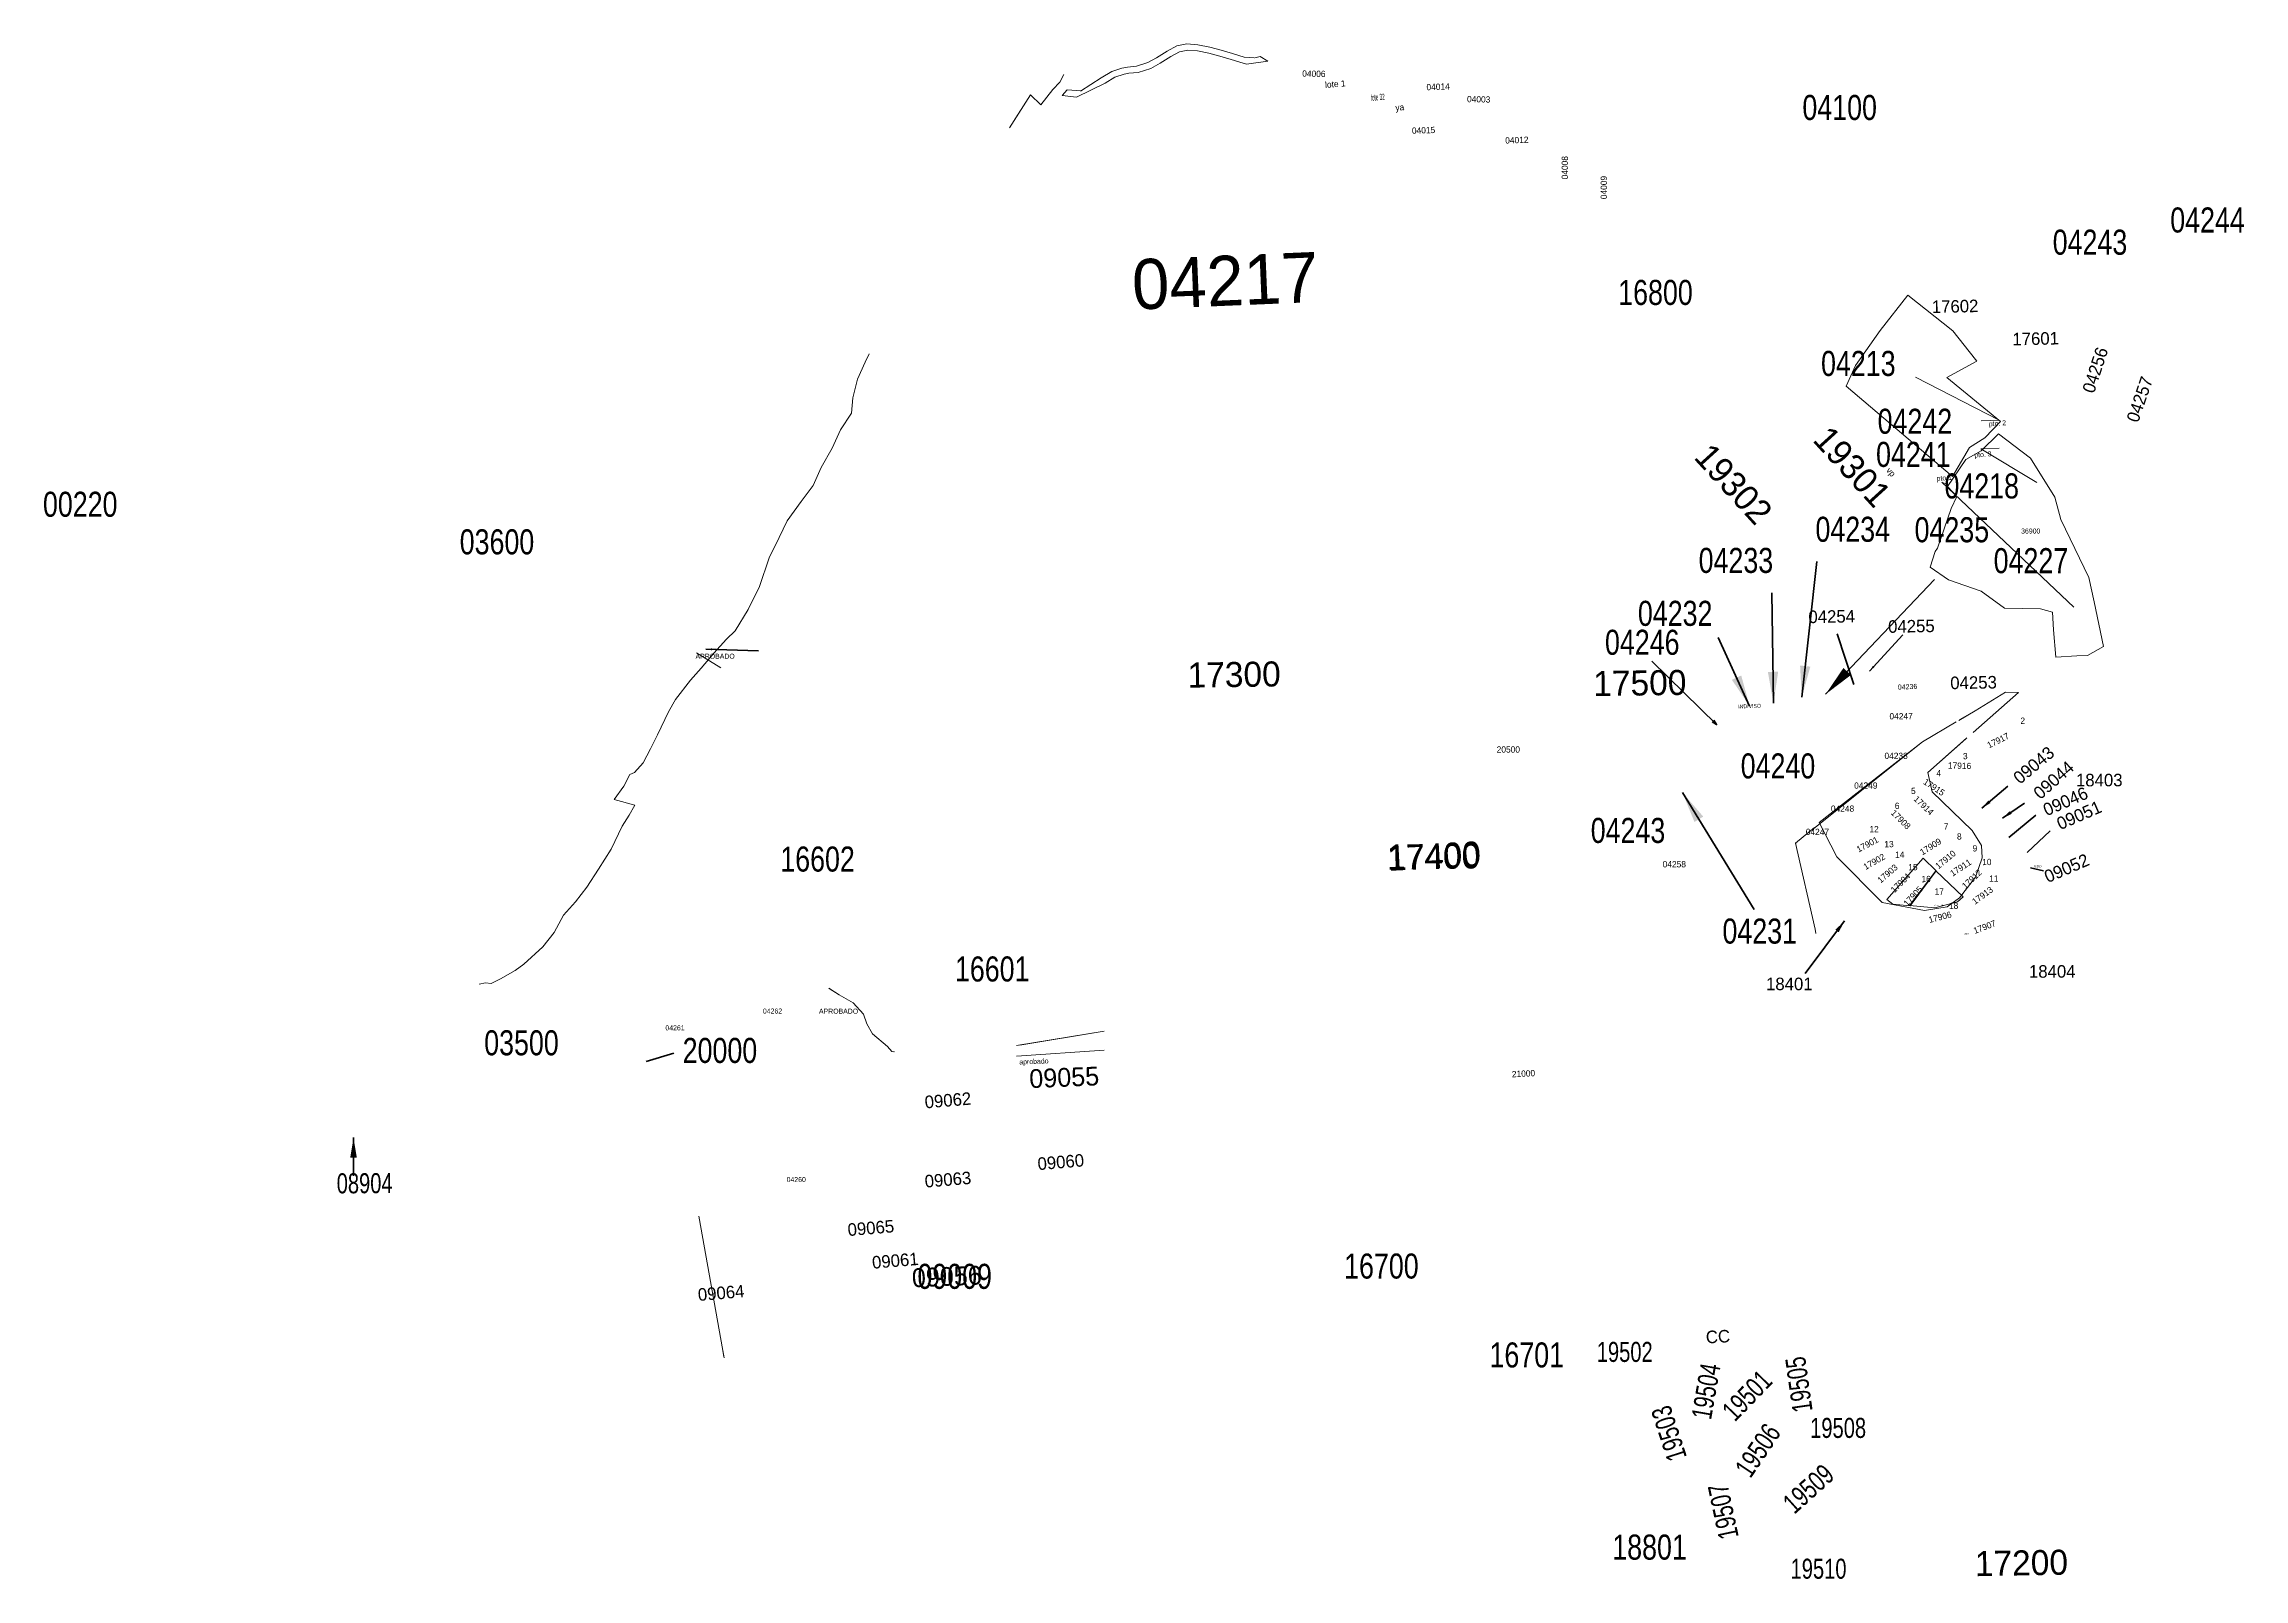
# Model space of a CAD drawing. Header units: inches. Extents: x 610851 to 630254, y 1234683 to 1264905.
# Drawn here: x 625378 to 627133, y 1245179 to 1246405 of the extents above; entities that cross this region are included whole.
import ezdxf
from ezdxf.enums import TextEntityAlignment as Align

# ---------------------------------------------------------------- set-up
doc = ezdxf.new("R2010")
doc.units = ezdxf.units.IN
doc.header["$MEASUREMENT"] = 0
doc.linetypes.add('DGN2', pattern=[67.425768, 33.712884, -33.712884])
doc.layers.add('Level 50', color=7, linetype='Continuous', lineweight=0)
doc.layers.add('Level 7', color=7, linetype='Continuous', lineweight=0)
doc.styles.get("Standard").update_dxf_attribs({"font": 'arial.ttf'})
doc.styles.add('Styledgn000', font='dgn000.shx')
doc.styles.add('Styledgn003', font='dgn003.shx')
doc.styles.add('Styledgn032', font='dgn032.shx')
doc.styles.add('Styletxt', font='txt.shx')
doc.dimstyles.new('STANDARD-Linear', dxfattribs={"dimtxt": 1.5, "dimasz": 1.13, "dimexe": 0.125, "dimexo": 0.000625, "dimgap": 0.3, "dimtad": 1, "dimzin": 7, "dimdsep": 46, "dimtxsty": 'Styletxt', "dimsah": 1, "dimcen": 2.5, "dimclrd": 1, "dimclre": 1, "dimclrt": 2, "dimaunit": 1, "dimadec": 7, "dimazin": 0, "dimtfac": 1, "dimtofl": 0, "dimtmove": 1, "dimatfit": 3, "dimfxl": 1, "dimtolj": 1, "dimtzin": 0, "dimarcsym": 0})

msp = doc.modelspace()

# ---------------------------------------------------------------- linework, layer by layer
at = {"layer": 'Level 50', "color": 7, "linetype": 'Continuous', "lineweight": 0}
for p, q in [((626937.928, 1246104.565), (626871.36731, 1246138.88774)), ((626937.928, 1246104.565), (626923.68474, 1246103.96803)), ((626923.43, 1246081.605), (626938.13879, 1246082.22148)), ((626923.43, 1246081.605), (626968.04037, 1246054.59018)), ((626892.412, 1246054.836), (626997.65286, 1245955.27518)), ((626892.41941, 1246054.78334), (626896.15197, 1246053.65001))]:
    msp.add_line(p, q, dxfattribs=at)
at = {"layer": 'Level 50', "color": 7, "linetype": 'DGN2', "lineweight": 0}
msp.add_line((625917.76686, 1245906.73255), (625898.4942, 1245918.83328), dxfattribs=at)
at = {"layer": 'Level 50', "color": 2, "linetype": 'Continuous', "lineweight": 0, "flags": 128}
for points in [[(626190.20058, 1246363.7782), (626201.67958, 1246362.4282), (626224.63558, 1246373.6192), (626232.41258, 1246378.2422), (626239.67058, 1246380.7962), (626243.51258, 1246381.4032), (626251.02258, 1246382.1712), (626261.05258, 1246385.3682), (626268.55158, 1246389.5882), (626268.55158, 1246389.5882), (626277.03258, 1246394.7652), (626283.98758, 1246398.5102), (626290.69258, 1246399.8112), (626298.24358, 1246399.2572), (626307.36058, 1246397.4342), (626316.19458, 1246395.0342), (626325.21958, 1246392.3322), (626334.80658, 1246389.3812), (626337.42758, 1246388.8202), (626354.42658, 1246391.0882), (626348.38758, 1246394.8072), (626343.93958, 1246393.7642), (626343.96658, 1246393.7332)], [(626190.20058, 1246363.7782), (626201.67958, 1246362.4282), (626224.63558, 1246373.6192), (626232.41258, 1246378.2422), (626239.67058, 1246380.7962), (626243.51258, 1246381.4032), (626251.02258, 1246382.1712), (626261.05258, 1246385.3682), (626268.55158, 1246389.5882), (626268.55158, 1246389.5882), (626277.03258, 1246394.7652), (626283.98758, 1246398.5102), (626290.69258, 1246399.8112), (626298.24358, 1246399.2572), (626307.36058, 1246397.4342), (626316.19458, 1246395.0342), (626325.21958, 1246392.3322), (626334.80658, 1246389.3812), (626337.42758, 1246388.8202), (626354.42658, 1246391.0882), (626348.38758, 1246394.8072), (626343.93958, 1246393.7642), (626343.96658, 1246393.7332)], [(626343.46258, 1246393.7332), (626335.57158, 1246394.1982), (626326.17658, 1246397.0912), (626317.07158, 1246399.8162), (626308.01258, 1246402.2782), (626298.42358, 1246404.1952), (626289.89858, 1246404.8202), (626281.79158, 1246403.2482), (626274.04658, 1246399.0772), (626265.52558, 1246393.8762), (626258.55058, 1246389.9502), (626249.50158, 1246387.0672), (626242.37158, 1246386.3372), (626237.94558, 1246385.6382), (626229.78858, 1246382.7682), (626221.35458, 1246377.7532), (626204.82558, 1246367.1842)], [(626343.46258, 1246393.7332), (626335.57158, 1246394.1982), (626326.17658, 1246397.0912), (626317.07158, 1246399.8162), (626308.01258, 1246402.2782), (626298.42358, 1246404.1952), (626289.89858, 1246404.8202), (626281.79158, 1246403.2482), (626274.04658, 1246399.0772), (626265.52558, 1246393.8762), (626258.55058, 1246389.9502), (626249.50158, 1246387.0672), (626242.37158, 1246386.3372), (626237.94558, 1246385.6382), (626229.78858, 1246382.7682), (626221.35458, 1246377.7532), (626204.82558, 1246367.1842)], [(626205.04458, 1246367.3142), (626205.18858, 1246367.2852), (626194.39858, 1246368.3192), (626190.20058, 1246363.7782)], [(626205.04458, 1246367.3142), (626205.18858, 1246367.2852), (626194.39858, 1246368.3192), (626190.20058, 1246363.7782)], [(626205.04458, 1246367.3142), (626205.18858, 1246367.2852), (626194.39858, 1246368.3192), (626190.20058, 1246363.7782)]]:
    msp.add_lwpolyline(points, dxfattribs=at)
at = {"layer": 'Level 50', "color": 7, "linetype": 'Continuous', "lineweight": 0, "flags": 128}
for points in [[(626148.33476, 1246337.95935), (626165.00758, 1246364.2622), (626173.22458, 1246356.2127), (626182.92237, 1246368.42524), (626188.47537, 1246374.23652), (626191.50738, 1246380.40375)], [(626151.54558, 1246343.0247), (626165.00758, 1246364.2622), (626173.22458, 1246356.2127), (626182.92237, 1246368.42524), (626188.47537, 1246374.23652), (626191.50738, 1246380.40375)], [(626151.54558, 1246343.0247), (626165.00758, 1246364.2622), (626173.22458, 1246356.2127), (626182.92237, 1246368.42524), (626188.47537, 1246374.23652), (626191.50738, 1246380.40375)], [(626939.10563, 1246103.53427), (626896.35071, 1246138.47815), (626920.12259, 1246151.66669), (626919.25486, 1246152.88387), (626901.15078, 1246175.70186), (626865.19022, 1246204.1673), (626842.95936, 1246176.10957), (626823.51685, 1246148.02831), (626816.01029, 1246131.52112), (626900.83317, 1246059.4757), (626914.2599, 1246082.53256), (626926.73462, 1246090.23304), (626939.10563, 1246103.53427)], [(625724.92258, 1245654.0692), (625729.98758, 1245655.1392), (625734.56258, 1245654.6782), (625742.13658, 1245658.3152), (625753.73558, 1245665.0432), (625760.78458, 1245670.2002), (625775.85458, 1245684.0822), (625784.86358, 1245695.3602), (625792.31858, 1245709.1642), (625801.84058, 1245719.9382), (625810.84358, 1245731.7242), (625820.32358, 1245746.0572), (625830.29458, 1245761.9202), (625839.21958, 1245780.3152), (625844.70458, 1245789.0142), (625849.17858, 1245797.1942), (625832.88058, 1245801.6012), (625840.37158, 1245812.3552), (625845.34258, 1245821.5572), (625848.87858, 1245823.1192), (625855.89658, 1245830.8172), (625861.85958, 1245842.0642), (625867.31358, 1245853.3042), (625876.23958, 1245871.6992), (625881.71158, 1245881.4152), (625893.71858, 1245896.7902), (625902.23758, 1245906.5382), (625912.25458, 1245918.3342), (625922.27858, 1245929.6232), (625929.30958, 1245936.3042), (625939.77558, 1245953.1892), (625948.70158, 1245971.5842), (625956.55858, 1245994.5422), (625964.49258, 1246010.8932), (625970.93958, 1246024.1772), (625981.93058, 1246039.5432), (625991.42958, 1246052.3512), (625997.86358, 1246066.6522), (626006.82458, 1246081.9962), (626013.25358, 1246096.8062), (626022.23858, 1246110.1172), (626023.11158, 1246122.3272), (626027.00258, 1246137.1112), (626032.93558, 1246150.8992), (626036.15858, 1246157.5412)], [(626896.76572, 1246051.38536), (626904.26205, 1246043.45818), (626899.62727, 1246033.91379), (626888.79806, 1246002.32617), (626886.84279, 1245999.70295), (626882.86829, 1245987.01657), (626897.74671, 1245976.96389), (626923.76157, 1245967.86842), (626942.29195, 1245954.29814), (626971.0482, 1245953.86174), (626980.51692, 1245951.17431), (626981.48436, 1245936.97077), (626983.26843, 1245915.27349), (627000.06719, 1245916.26145), (627008.54872, 1245916.66979), (627021.40746, 1245923.82661), (627013.89578, 1245959.49222), (627009.71077, 1245978.80889), (626987.30652, 1246025.06321), (626982.49326, 1246043.03681), (626963.00288, 1246074.10655), (626937.62014, 1246093.49571), (626923.79294, 1246079.94507), (626911.52116, 1246073.12419), (626896.76572, 1246051.38536)], [(626917.25358, 1245855.0622), (626953.51358, 1245886.9772), (626943.09358, 1245887.1972), (626918.79358, 1245872.4972), (626905.75412, 1245864.75892)], [(626917.25358, 1245855.0622), (626953.51358, 1245886.9772), (626943.09358, 1245887.1972), (626918.79358, 1245872.4972), (626906.76577, 1245865.35929)], [(626903.62957, 1245863.49811), (626876.95358, 1245847.6672)], [(626790.13758, 1245778.4502), (626876.95358, 1245847.6672), (626794.29358, 1245783.1772), (626808.62358, 1245755.8172), (626844.70358, 1245719.2972), (626878.42358, 1245713.0672), (626896.67358, 1245715.9972), (626906.50358, 1245723.0272), (626919.29358, 1245739.6872), (626924.58358, 1245755.0372), (626923.84358, 1245764.9672), (626916.39358, 1245776.9272), (626884.48358, 1245807.8372), (626880.99358, 1245823.1472), (626912.32304, 1245850.72248)], [(626790.13758, 1245778.4502), (626876.95358, 1245847.6672), (626794.29358, 1245783.1772), (626808.62358, 1245755.8172), (626844.70358, 1245719.2972), (626878.42358, 1245713.0672), (626896.67358, 1245715.9972), (626906.50358, 1245723.0272), (626919.29358, 1245739.6872), (626924.58358, 1245755.0372), (626923.84358, 1245764.9672), (626916.39358, 1245776.9272), (626884.48358, 1245807.8372), (626880.99358, 1245823.1472), (626912.32304, 1245850.72248)], [(626790.13758, 1245778.4502), (626876.95358, 1245847.6672), (626794.29358, 1245783.1772), (626808.62358, 1245755.8172), (626844.70358, 1245719.2972), (626878.42358, 1245713.0672), (626896.67358, 1245715.9972), (626906.50358, 1245723.0272), (626919.29358, 1245739.6872), (626924.58358, 1245755.0372), (626923.84358, 1245764.9672), (626916.39358, 1245776.9272), (626884.48358, 1245807.8372), (626880.99358, 1245823.1472), (626911.54861, 1245850.04085)], [(626776.16358, 1245766.3562), (626775.53358, 1245766.8072), (626790.64158, 1245779.1312)], [(626775.53358, 1245766.8072), (626791.10358, 1245697.9972)], [(626775.53358, 1245766.8072), (626791.10358, 1245697.9972), (626791.8708, 1245694.48867)], [(626853.14958, 1245717.9572), (626867.09958, 1245716.7702), (626887.86558, 1245744.6612), (626877.32458, 1245754.7192), (626848.50558, 1245721.8192), (626853.14958, 1245717.9572)], [(626886.82458, 1245715.1552), (626904.69758, 1245719.8532), (626909.28158, 1245723.8622), (626887.37458, 1245744.7662), (626866.60758, 1245716.8752), (626886.82458, 1245715.1552)], [(626886.82458, 1245715.1552), (626904.69758, 1245719.8532), (626909.28158, 1245723.8622), (626887.37458, 1245744.7662), (626866.60758, 1245716.8752), (626886.82458, 1245715.1552)], [(626886.82458, 1245715.1552), (626904.69758, 1245719.8532), (626909.28158, 1245723.8622), (626887.37458, 1245744.7662), (626866.60758, 1245716.8752), (626886.82458, 1245715.1552)], [(626023.48658, 1245639.1982), (626012.24158, 1245645.6912), (626003.96181, 1245650.95449)], [(626055.75016, 1245600.15066), (626054.40058, 1245600.3712), (626050.79958, 1245604.4012), (626039.00558, 1245614.4472), (626034.34258, 1245622.5332), (626031.71558, 1245630.1322), (626023.48658, 1245639.1982), (626012.24158, 1245645.6912), (626004.25884, 1245650.76567)], [(626056.48897, 1245600.02992), (626054.40058, 1245600.3712), (626050.79958, 1245604.4012), (626039.00558, 1245614.4472), (626034.34258, 1245622.5332), (626031.71558, 1245630.1322), (626023.48658, 1245639.1982), (626012.24158, 1245645.6912), (626004.25884, 1245650.76567)], [(626223.86422, 1245616.75405), (626153.95038, 1245605.12065)], [(626223.86422, 1245616.75405), (626156.39446, 1245605.52734)], [(626222.25747, 1245616.4867), (626156.39446, 1245605.52734)], [(626223.79298, 1245601.44071), (626153.82345, 1245596.73312)], [(625900.18403, 1245469.06608), (625919.36347, 1245361.80879)], [(625919.36347, 1245361.80879), (625920.27367, 1245356.71864)], [(625919.36347, 1245361.80879), (625920.43121, 1245355.83761)]]:
    msp.add_lwpolyline(points, dxfattribs=at)

# ---------------------------------------------------------------- texts
at = {"layer": 'Level 50', "color": 7, "linetype": 'Continuous', "lineweight": 0, "style": 'Styledgn032'}
for s, p in [('pto. 2', (626936.66837, 1246101.91813)), ('pto. 3', (626925.08675, 1246077.1113)), ('pto.1', (626894.2042, 1246058.35896))]:
    msp.add_text(s, height=4, rotation=4.79999992, dxfattribs=at).set_placement(p, align=Align.MIDDLE_CENTER)
at = {"layer": 'Level 50', "color": 3, "linetype": 'Continuous', "lineweight": 0}
for s, height, rotation, style, p in [('36900', 4, 359.99999386, 'Styledgn032', (626963.23337, 1246015.93996)), ('aprobado', 4, 2.39999996, 'Styledgn032', (626167.70254, 1245592.48072)), ('09055', 15, 2.39999996, 'Styledgn003', (626191.89887, 1245579.77488)), ('09061', 10, 4.79999992, 'Styledgn032', (626057.09592, 1245433.44857)), ('09056', 15, 2.39999996, 'Styledgn003', (626098.19046, 1245420.78986))]:
    msp.add_text(s, height=height, rotation=rotation, dxfattribs=dict(at, style=style)).set_placement(p, align=Align.MIDDLE_CENTER)
at = {"layer": 'Level 50', "color": 7, "linetype": 'Continuous', "lineweight": 0, "style": 'Styledgn032'}
for p in [(625913.33146, 1245916.0167), (626011.8368, 1245632.59555)]:
    msp.add_text('APROBADO', height=4, dxfattribs=at).set_placement(p, align=Align.MIDDLE_CENTER)
at = {"layer": 'Level 7', "color": 7, "linetype": 'Continuous', "lineweight": 0}
for s, height, rotation, style, p in [('04006', 4.999998, 359, 'Styledgn032', (626391.1633, 1246381.08215)), ('lote 1', 5, 4.39999992, 'Styledgn003', (626408.23124, 1246372.85486)), ('lote 1', 5, 4.39999992, 'Styledgn003', (626408.23124, 1246372.85486)), ('lote 1', 5, 4.39999992, 'Styledgn003', (626408.23124, 1246372.85486)), ('04014', 4.999974, 1.99999997, 'Styledgn032', (626490.2976, 1246370.65569)), ('04014', 4.999974, 1.99999997, 'Styledgn032', (626490.2976, 1246370.65569)), ('04014', 4.999974, 1.99999997, 'Styledgn032', (626490.2976, 1246370.65569)), ('04003', 4.999998, 359, 'Styledgn032', (626522.6844, 1246360.68921)), ('ya', 5, 4.39999992, 'Styledgn003', (626459.68971, 1246354.23358)), ('ya', 5, 4.39999992, 'Styledgn003', (626459.68971, 1246354.23358)), ('ya', 5, 4.39999992, 'Styledgn003', (626459.68971, 1246354.23358)), ('04015', 4.999974, 1.99999997, 'Styledgn032', (626478.69041, 1246335.90338)), ('04015', 4.999974, 1.99999997, 'Styledgn032', (626478.69041, 1246335.90338)), ('04015', 4.999974, 1.99999997, 'Styledgn032', (626478.69041, 1246335.90338)), ('04012', 4.999974, 1.99999997, 'Styledgn032', (626553.14597, 1246328.08247)), ('04008', 4.999998, 90, 'Styledgn032', (626591.4092, 1246306.03637)), ('04009', 4.999998, 90, 'Styledgn032', (626622.49258, 1246290.18021)), ('04217', 40, 2.39999996, 'Styledgn003', (626320.34736, 1246215.78234)), ('17602', 10.000002, 1.3, 'Styledgn032', (626902.8825, 1246195.36663)), ('17602', 10.000002, 1.3, 'Styledgn032', (626902.8825, 1246195.36663)), ('17602', 10.000002, 1.3, 'Styledgn032', (626902.8825, 1246195.36663)), ('17601', 10.000002, 1.3, 'Styledgn032', (626967.15577, 1246169.54384)), ('17601', 10.000002, 1.3, 'Styledgn032', (626967.15577, 1246169.54384)), ('17601', 10.000002, 1.3, 'Styledgn032', (626967.15577, 1246169.54384)), ('04256', 9.999972, 72, 'Styledgn032', (627014.66457, 1246144.48806)), ('04256', 9.999972, 72, 'Styledgn032', (627014.66457, 1246144.48806)), ('04256', 9.999972, 72, 'Styledgn032', (627014.66457, 1246144.48806)), ('04257', 9.999972, 71, 'Styledgn032', (627050.19331, 1246121.08986)), ('04257', 9.999972, 71, 'Styledgn032', (627050.19331, 1246121.08986)), ('04257', 9.999972, 71, 'Styledgn032', (627050.19331, 1246121.08986)), ('19302', 19.999998, 312.32554972, 'Styledgn032', (626726.13014, 1246053.54306)), ('19301', 19.999998, 312.32554972, 'Styledgn032', (626820.9107, 1246067.41657)), ('19301', 19.999998, 312.32554972, 'Styledgn032', (626820.9107, 1246067.41657)), ('vp', 4.999998, 311.52554972, 'Styledgn000', (626851.68388, 1246063.05413)), ('vp', 4.999998, 311.52554972, 'Styledgn000', (626851.68388, 1246063.05413)), ('vp', 4.999998, 311.52554972, 'Styledgn000', (626851.68388, 1246063.05413)), ('04254', 10.000002, 1, 'Styledgn032', (626804.40844, 1245947.71789)), ('04254', 10.000002, 1, 'Styledgn032', (626804.40844, 1245947.71789)), ('04254', 10.000002, 1, 'Styledgn032', (626804.40844, 1245947.71789)), ('04255', 10.000002, 1, 'Styledgn032', (626867.99144, 1245939.96289)), ('04255', 10.000002, 1, 'Styledgn032', (626867.99144, 1245939.96289)), ('04255', 10.000002, 1, 'Styledgn032', (626867.99144, 1245939.96289)), ('17300', 19.999998, 0.8, 'Styledgn032', (626327.49152, 1245901.40742)), ('17500', 19.999998, 0.8, 'Styledgn032', (626651.26818, 1245894.6409)), ('17500', 19.999998, 0.8, 'Styledgn032', (626651.26818, 1245894.6409)), ('17500', 19.999998, 0.8, 'Styledgn032', (626651.26818, 1245894.6409)), ('04253', 10.000002, 1, 'Styledgn032', (626917.61844, 1245894.98989)), ('04253', 10.000002, 1, 'Styledgn032', (626917.61844, 1245894.98989)), ('04253', 10.000002, 1, 'Styledgn032', (626917.61844, 1245894.98989)), ('INDIVISO', 3, 2.39999996, 'Styledgn003', (626738.87136, 1245876.14843)), ('INDIVISO', 3, 2.39999996, 'Styledgn003', (626738.87136, 1245876.14843)), ('INDIVISO', 3, 2.39999996, 'Styledgn003', (626738.87136, 1245876.14843)), ('17917', 4.999998, 26.55, 'Styledgn032', (626937.24297, 1245848.728)), ('17917', 4.999998, 26.55, 'Styledgn032', (626937.24297, 1245848.728)), ('17917', 4.999998, 26.55, 'Styledgn032', (626937.24297, 1245848.728)), ('2', 5, 0.8, 'Styledgn032', (626956.85755, 1245864.52397)), ('2', 5, 0.8, 'Styledgn032', (626956.85755, 1245864.52397)), ('2', 5, 0.8, 'Styledgn032', (626956.85755, 1245864.52397)), ('3', 5, 0.8, 'Styledgn032', (626910.99755, 1245836.27997)), ('3', 5, 0.8, 'Styledgn032', (626910.99755, 1245836.27997)), ('3', 5, 0.8, 'Styledgn032', (626910.99755, 1245836.27997)), ('09043', 9.999984, 40, 'Styledgn032', (626965.65751, 1245829.09069)), ('09043', 9.999984, 40, 'Styledgn032', (626965.65751, 1245829.09069)), ('09043', 9.999984, 40, 'Styledgn032', (626965.65751, 1245829.09069)), ('4', 5, 0.8, 'Styledgn032', (626889.78155, 1245822.60897)), ('4', 5, 0.8, 'Styledgn032', (626889.78155, 1245822.60897)), ('4', 5, 0.8, 'Styledgn032', (626889.78155, 1245822.60897)), ('17916', 4.999998, 358.55, 'Styledgn032', (626906.45657, 1245828.58876)), ('17916', 4.999998, 358.55, 'Styledgn032', (626906.45657, 1245828.58876)), ('17916', 4.999998, 358.55, 'Styledgn032', (626906.45657, 1245828.58876)), ('09044', 9.999966, 41.5, 'Styledgn032', (626981.51148, 1245817.16706)), ('09044', 9.999966, 41.5, 'Styledgn032', (626981.51148, 1245817.16706)), ('09044', 9.999966, 41.5, 'Styledgn032', (626981.51148, 1245817.16706)), ('5', 5, 0.8, 'Styledgn032', (626869.52855, 1245808.43097)), ('5', 5, 0.8, 'Styledgn032', (626869.52855, 1245808.43097)), ('5', 5, 0.8, 'Styledgn032', (626869.52855, 1245808.43097)), ('17914', 4.999992, 316.55, 'Styledgn032', (626877.82713, 1245796.85629)), ('17914', 4.999992, 316.55, 'Styledgn032', (626877.82713, 1245796.85629)), ('17914', 4.999992, 316.55, 'Styledgn032', (626877.82713, 1245796.85629)), ('17915', 4.999998, 326.55, 'Styledgn032', (626886.09705, 1245811.4118)), ('17915', 4.999998, 326.55, 'Styledgn032', (626886.09705, 1245811.4118)), ('17915', 4.999998, 326.55, 'Styledgn032', (626886.09705, 1245811.4118)), ('09046', 10.000002, 23.5, 'Styledgn032', (626990.96139, 1245800.14337)), ('09046', 10.000002, 23.5, 'Styledgn032', (626990.96139, 1245800.14337)), ('09046', 10.000002, 23.5, 'Styledgn032', (626990.96139, 1245800.14337)), ('17908', 4.999992, 315.55, 'Styledgn032', (626859.56369, 1245785.65466)), ('17908', 4.999992, 315.55, 'Styledgn032', (626859.56369, 1245785.65466)), ('17908', 4.999992, 315.55, 'Styledgn032', (626859.56369, 1245785.65466)), ('6', 5, 0.8, 'Styledgn032', (626856.62348, 1245796.5329)), ('6', 5, 0.8, 'Styledgn032', (626856.62348, 1245796.5329)), ('6', 5, 0.8, 'Styledgn032', (626856.62348, 1245796.5329)), ('09051', 10.000002, 23.5, 'Styledgn032', (627001.82831, 1245789.07543)), ('09051', 10.000002, 23.5, 'Styledgn032', (627001.82831, 1245789.07543)), ('09051', 10.000002, 23.5, 'Styledgn032', (627001.82831, 1245789.07543)), ('17400', 19.999998, 0.8, 'Styledgn032', (626486.70575, 1245756.09933)), ('17400', 19.999998, 0.8, 'Styledgn032', (626486.70575, 1245756.09933)), ('17400', 19.999998, 2.92842989, 'Styledgn032', (626487.22969, 1245756.47575)), ('17901', 4.999974, 27.8, 'Styledgn032', (626832.88968, 1245765.76144)), ('17901', 4.999974, 27.8, 'Styledgn032', (626832.88968, 1245765.76144)), ('17901', 4.999974, 27.8, 'Styledgn032', (626832.88968, 1245765.76144)), ('12', 4.999998, 0.8, 'Styledgn032', (626838.22414, 1245777.93549)), ('12', 4.999998, 0.8, 'Styledgn032', (626838.22414, 1245777.93549)), ('12', 4.999998, 0.8, 'Styledgn032', (626838.22414, 1245777.93549)), ('13', 4.999998, 0.8, 'Styledgn032', (626850.14314, 1245766.00449)), ('13', 4.999998, 0.8, 'Styledgn032', (626850.14314, 1245766.00449)), ('13', 4.999998, 0.8, 'Styledgn032', (626850.14314, 1245766.00449)), ('17909', 4.999968, 32.55, 'Styledgn032', (626883.32057, 1245763.99467)), ('17909', 4.999968, 32.55, 'Styledgn032', (626883.32057, 1245763.99467)), ('17909', 4.999968, 32.55, 'Styledgn032', (626883.32057, 1245763.99467)), ('7', 5, 0.8, 'Styledgn032', (626895.70655, 1245780.13797)), ('7', 5, 0.8, 'Styledgn032', (626895.70655, 1245780.13797)), ('7', 5, 0.8, 'Styledgn032', (626895.70655, 1245780.13797)), ('8', 5, 0.8, 'Styledgn032', (626906.24755, 1245772.12897)), ('8', 5, 0.8, 'Styledgn032', (626906.24755, 1245772.12897)), ('8', 5, 0.8, 'Styledgn032', (626906.24755, 1245772.12897)), ('17902', 4.999944, 29.55, 'Styledgn032', (626838.3027, 1245751.9856)), ('17902', 4.999944, 29.55, 'Styledgn032', (626838.3027, 1245751.9856)), ('17902', 4.999944, 29.55, 'Styledgn032', (626838.3027, 1245751.9856)), ('17903', 4.999962, 40.55, 'Styledgn032', (626848.96215, 1245742.44584)), ('17903', 4.999962, 40.55, 'Styledgn032', (626848.96215, 1245742.44584)), ('17903', 4.999962, 40.55, 'Styledgn032', (626848.96215, 1245742.44584)), ('14', 4.999998, 0.8, 'Styledgn032', (626858.72714, 1245757.54949)), ('14', 4.999998, 0.8, 'Styledgn032', (626858.72714, 1245757.54949)), ('14', 4.999998, 0.8, 'Styledgn032', (626858.72714, 1245757.54949)), ('15', 4.999998, 0.8, 'Styledgn032', (626869.22714, 1245747.59449)), ('15', 4.999998, 0.8, 'Styledgn032', (626869.22714, 1245747.59449)), ('15', 4.999998, 0.8, 'Styledgn032', (626869.22714, 1245747.59449)), ('17910', 4.999962, 39.55, 'Styledgn032', (626895.19792, 1245753.6439)), ('17910', 4.999962, 39.55, 'Styledgn032', (626895.19792, 1245753.6439)), ('17910', 4.999962, 39.55, 'Styledgn032', (626895.19792, 1245753.6439)), ('17911', 4.999968, 33.55, 'Styledgn032', (626907.34698, 1245747.19903)), ('17911', 4.999968, 33.55, 'Styledgn032', (626907.34698, 1245747.19903)), ('17911', 4.999968, 33.55, 'Styledgn032', (626907.34698, 1245747.19903)), ('9', 5, 0.8, 'Styledgn032', (626918.70339, 1245762.62025)), ('9', 5, 0.8, 'Styledgn032', (626918.70339, 1245762.62025)), ('9', 5, 0.8, 'Styledgn032', (626918.70339, 1245762.62025)), ('10', 4.999998, 0.8, 'Styledgn032', (626928.2098, 1245751.71352)), ('10', 4.999998, 0.8, 'Styledgn032', (626928.2098, 1245751.71352)), ('10', 4.999998, 0.8, 'Styledgn032', (626928.2098, 1245751.71352)), ('resto', 1.999998, 2, 'Styledgn000', (626968.71691, 1245748.47537)), ('resto', 1.999998, 2, 'Styledgn000', (626968.71691, 1245748.47537)), ('resto', 1.999998, 2, 'Styledgn000', (626968.71691, 1245748.47537)), ('09052', 10.000002, 23.5, 'Styledgn032', (626991.89239, 1245746.78236)), ('09052', 10.000002, 23.5, 'Styledgn032', (626991.89239, 1245746.78236)), ('09052', 10.000002, 23.5, 'Styledgn032', (626991.89239, 1245746.78236)), ('17904', 4.999914, 44.55, 'Styledgn032', (626859.30636, 1245735.03926)), ('17904', 4.999914, 44.55, 'Styledgn032', (626859.30636, 1245735.03926)), ('17904', 4.999914, 44.55, 'Styledgn032', (626859.30636, 1245735.03926)), ('17905', 4.999944, 46.55, 'Styledgn032', (626869.28092, 1245724.44107)), ('17905', 4.999944, 46.55, 'Styledgn032', (626869.28092, 1245724.44107)), ('17905', 4.999944, 46.55, 'Styledgn032', (626869.28092, 1245724.44107)), ('16', 4.999998, 0.8, 'Styledgn032', (626879.73707, 1245738.12642)), ('16', 4.999998, 0.8, 'Styledgn032', (626879.73707, 1245738.12642)), ('16', 4.999998, 0.8, 'Styledgn032', (626879.73707, 1245738.12642)), ('17912', 4.999956, 43.55, 'Styledgn032', (626916.23083, 1245738.0885)), ('17912', 4.999956, 43.55, 'Styledgn032', (626916.23083, 1245738.0885)), ('17912', 4.999956, 43.55, 'Styledgn032', (626916.23083, 1245738.0885)), ('17913', 4.999962, 36.55, 'Styledgn032', (626924.73098, 1245725.00572)), ('17913', 4.999962, 36.55, 'Styledgn032', (626924.73098, 1245725.00572)), ('17913', 4.999962, 36.55, 'Styledgn032', (626924.73098, 1245725.00572)), ('11', 4.999998, 0.8, 'Styledgn032', (626933.77169, 1245738.45425)), ('11', 4.999998, 0.8, 'Styledgn032', (626933.77169, 1245738.45425)), ('11', 4.999998, 0.8, 'Styledgn032', (626933.77169, 1245738.45425)), ('Un solo lote', 1.000002, 2, 'Styledgn000', (626889.86204, 1245717.20573)), ('Un solo lote', 1.000002, 2, 'Styledgn000', (626889.86204, 1245717.20573)), ('Un solo lote', 1.000002, 2, 'Styledgn000', (626889.86204, 1245717.20573)), ('17', 4.999998, 0.8, 'Styledgn032', (626890.23714, 1245728.17149)), ('17', 4.999998, 0.8, 'Styledgn032', (626890.23714, 1245728.17149)), ('17', 4.999998, 0.8, 'Styledgn032', (626890.23714, 1245728.17149)), ('18', 4.999998, 0.8, 'Styledgn032', (626901.67914, 1245716.73749)), ('18', 4.999998, 0.8, 'Styledgn032', (626901.67914, 1245716.73749)), ('18', 4.999998, 0.8, 'Styledgn032', (626901.67914, 1245716.73749)), ('17906', 4.999914, 14.55, 'Styledgn032', (626890.86683, 1245707.75548)), ('17906', 4.999914, 14.55, 'Styledgn032', (626890.86683, 1245707.75548)), ('17906', 4.999914, 14.55, 'Styledgn032', (626890.86683, 1245707.75548)), ('17907', 4.99998, 20.55, 'Styledgn032', (626926.45505, 1245699.86291)), ('17907', 4.99998, 20.55, 'Styledgn032', (626926.45505, 1245699.86291)), ('17907', 4.99998, 20.55, 'Styledgn032', (626926.45505, 1245699.86291)), ('ocupar', 1.000002, 358, 'Styledgn000', (626911.9971, 1245694.42084)), ('ocupar', 1.000002, 358, 'Styledgn000', (626911.9971, 1245694.42084)), ('ocupar', 1.000002, 358, 'Styledgn000', (626911.9971, 1245694.42084)), ('21000', 4.999974, 2.99999997, 'Styledgn032', (626558.42286, 1245582.74949)), ('09062', 10, 4.79999992, 'Styledgn032', (626099.10968, 1245561.48441)), ('09063', 10, 4.79999992, 'Styledgn032', (626099.10968, 1245498.21602)), ('09060', 10, 4.79999992, 'Styledgn032', (626189.16632, 1245512.19473)), ('09065', 10, 4.79999992, 'Styledgn032', (626037.59874, 1245459.552)), ('09064', 10, 4.79999992, 'Styledgn032', (625918.09177, 1245407.70706)), ('CC', 9.999972, 3, 'Styledgn000', (626713.60915, 1245372.80465)), ('CC', 9.999972, 3, 'Styledgn000', (626713.60915, 1245372.80465)), ('CC', 9.999972, 3, 'Styledgn000', (626713.60915, 1245372.80465)), ('17200', 19.999998, 1, 'Styledgn032', (626955.79152, 1245192.10141)), ('17200', 19.999998, 1, 'Styledgn032', (626955.79152, 1245192.10141)), ('17200', 19.999998, 1, 'Styledgn032', (626955.79152, 1245192.10141))]:
    msp.add_text(s, height=height, rotation=rotation, dxfattribs=dict(at, style=style)).set_placement(p, align=Align.MIDDLE_CENTER)
at = {"layer": 'Level 7', "color": 7, "linetype": 'Continuous', "lineweight": 0, "style": 'Styledgn003'}
for s, height, rotation, width, p in [('lote 32', 5, 4.39999992, 0.438416, (626442.15446, 1246362.32669)), ('lote 32', 5, 4.39999992, 0.438416, (626442.15446, 1246362.32669)), ('lote 32', 5, 4.39999992, 0.438416, (626442.15446, 1246362.32669)), ('08904', 16.000002, 0.25, 0.75, (625633.62496, 1245495.23044)), ('08904', 16.000002, 0.25, 0.75, (625633.62496, 1245495.23044)), ('08904', 16.000002, 0.25, 0.75, (625633.62496, 1245495.23044)), ('19504', 15.999984, 80, 0.75, (626704.06735, 1245329.13715)), ('19504', 15.999984, 80, 0.75, (626704.06735, 1245329.13715)), ('19504', 15.999984, 80, 0.75, (626704.06735, 1245329.13715)), ('19501', 15.999954, 46, 0.749999, (626736.86168, 1245325.7685)), ('19501', 15.999954, 46, 0.749999, (626736.86168, 1245325.7685)), ('19501', 15.999954, 46, 0.749999, (626736.86168, 1245325.7685)), ('19505', 15.999936, 98, 0.749999, (626778.20264, 1245334.46863)), ('19505', 15.999936, 98, 0.749999, (626778.20264, 1245334.46863)), ('19505', 15.999936, 98, 0.749999, (626778.20264, 1245334.46863)), ('19503', 15.99996, 108, 0.749999, (626674.49877, 1245295.35928)), ('19503', 15.99996, 108, 0.749999, (626674.49877, 1245295.35928)), ('19503', 15.99996, 108, 0.749999, (626674.49877, 1245295.35928)), ('19506', 15.999984, 56, 0.75, (626745.38385, 1245281.99001)), ('19506', 15.999984, 56, 0.75, (626745.38385, 1245281.99001)), ('19506', 15.999984, 56, 0.75, (626745.38385, 1245281.99001)), ('19509', 15.999984, 42, 0.75, (626785.77776, 1245251.3207)), ('19509', 15.999984, 42, 0.75, (626785.77776, 1245251.3207)), ('19509', 15.999984, 42, 0.75, (626785.77776, 1245251.3207)), ('19507', 15.99996, 102, 0.749999, (626717.84418, 1245233.07454)), ('19507', 15.99996, 102, 0.749999, (626717.84418, 1245233.07454)), ('19507', 15.99996, 102, 0.749999, (626717.84418, 1245233.07454))]:
    msp.add_text(s, height=height, rotation=rotation, dxfattribs=dict(at, width=width)).set_placement(p, align=Align.MIDDLE_CENTER)
at = {"layer": 'Level 7', "color": 7, "linetype": 'Continuous', "lineweight": 0}
for s, height, style, width, p in [('04100', 19.999998, 'Styledgn003', 0.8, (626810.76532, 1246354.1272)), ('04100', 19.999998, 'Styledgn003', 0.8, (626810.76532, 1246354.1272)), ('04100', 19.999998, 'Styledgn003', 0.8, (626810.76532, 1246354.1272)), ('04244', 19.999998, 'Styledgn003', 0.8, (627104.31757, 1246264.2992)), ('04243', 19.999998, 'Styledgn003', 0.8, (627010.52157, 1246246.5892)), ('16800', 19.999998, 'Styledgn003', 0.8, (626663.78932, 1246206.4482)), ('16800', 19.999998, 'Styledgn003', 0.8, (626663.78932, 1246206.4482)), ('16800', 19.999998, 'Styledgn003', 0.8, (626663.78932, 1246206.4482)), ('04213', 19.999998, 'Styledgn003', 0.8, (626825.64857, 1246149.7502)), ('04213', 19.999998, 'Styledgn003', 0.8, (626825.64857, 1246149.7502)), ('04213', 19.999998, 'Styledgn003', 0.8, (626825.64857, 1246149.7502)), ('04242', 19.999998, 'Styledgn003', 0.8, (626870.81057, 1246103.5992)), ('04241', 19.999998, 'Styledgn003', 0.8, (626869.55057, 1246077.1512)), ('00220', 19.999998, 'Styledgn032', 0.8, (625406.63852, 1246037.3262)), ('00220', 19.999998, 'Styledgn032', 0.8, (625406.63852, 1246037.3262)), ('00220', 19.999998, 'Styledgn032', 0.8, (625406.63852, 1246037.3262)), ('04218', 19.999998, 'Styledgn003', 0.8, (626924.14257, 1246051.9662)), ('04218', 19.999998, 'Styledgn003', 0.8, (626924.14257, 1246051.9662)), ('04218', 19.999998, 'Styledgn003', 0.8, (626924.14257, 1246051.9662)), ('03600', 19.999998, 'Styledgn003', 0.8, (625739.22232, 1246007.3322)), ('03600', 19.999998, 'Styledgn003', 0.8, (625739.22232, 1246007.3322)), ('03600', 19.999998, 'Styledgn003', 0.8, (625739.22232, 1246007.3322)), ('04234', 19.999998, 'Styledgn003', 0.8, (626821.19835, 1246017.37043)), ('04234', 19.999998, 'Styledgn003', 0.8, (626821.19835, 1246017.37043)), ('04234', 19.999998, 'Styledgn003', 0.8, (626821.19835, 1246017.37043)), ('04235', 19.999998, 'Styledgn003', 0.8, (626900.29708, 1246016.9882)), ('04235', 19.999998, 'Styledgn003', 0.8, (626900.29708, 1246016.9882)), ('04235', 19.999998, 'Styledgn003', 0.8, (626900.29708, 1246016.9882)), ('04233', 19.999998, 'Styledgn003', 0.8, (626727.96835, 1245992.50943)), ('04233', 19.999998, 'Styledgn003', 0.8, (626727.96835, 1245992.50943)), ('04233', 19.999998, 'Styledgn003', 0.8, (626727.96835, 1245992.50943)), ('04227', 19.999998, 'Styledgn003', 0.8, (626963.40257, 1245992.2952)), ('04227', 19.999998, 'Styledgn003', 0.8, (626963.40257, 1245992.2952)), ('04227', 19.999998, 'Styledgn003', 0.8, (626963.40257, 1245992.2952)), ('04232', 19.999998, 'Styledgn003', 0.8, (626679.48935, 1245950.24543)), ('04232', 19.999998, 'Styledgn003', 0.8, (626679.48935, 1245950.24543)), ('04232', 19.999998, 'Styledgn003', 0.8, (626679.48935, 1245950.24543)), ('04246', 19.999998, 'Styledgn003', 0.8, (626653.21735, 1245927.12743)), ('04246', 19.999998, 'Styledgn003', 0.8, (626653.21735, 1245927.12743)), ('04246', 19.999998, 'Styledgn003', 0.8, (626653.21735, 1245927.12743)), ('04240', 19.999998, 'Styledgn003', 0.8, (626761.53009, 1245828.42543)), ('04243', 19.999998, 'Styledgn003', 0.8, (626641.83335, 1245776.91343)), ('16602', 19.999998, 'Styledgn003', 0.8, (625995.07057, 1245754.0532)), ('16602', 19.999998, 'Styledgn003', 0.8, (625995.07057, 1245754.0532)), ('16602', 19.999998, 'Styledgn003', 0.8, (625995.07057, 1245754.0532)), ('04231', 19.999998, 'Styledgn003', 0.8, (626746.98435, 1245696.54643)), ('04231', 19.999998, 'Styledgn003', 0.8, (626746.98435, 1245696.54643)), ('04231', 19.999998, 'Styledgn003', 0.8, (626746.98435, 1245696.54643)), ('16601', 19.999998, 'Styledgn003', 0.8, (626134.44857, 1245666.2972)), ('16601', 19.999998, 'Styledgn003', 0.8, (626134.44857, 1245666.2972)), ('16601', 19.999998, 'Styledgn003', 0.8, (626134.44857, 1245666.2972)), ('03500', 19.999998, 'Styledgn003', 0.8, (625758.78232, 1245607.3572)), ('03500', 19.999998, 'Styledgn003', 0.8, (625758.78232, 1245607.3572)), ('03500', 19.999998, 'Styledgn003', 0.8, (625758.78232, 1245607.3572)), ('20000', 19.999998, 'Styledgn003', 0.8, (625917.16732, 1245601.2482)), ('20000', 19.999998, 'Styledgn003', 0.8, (625917.16732, 1245601.2482)), ('20000', 19.999998, 'Styledgn003', 0.8, (625917.16732, 1245601.2482)), ('16700', 19.999998, 'Styledgn003', 0.8, (626445.03571, 1245429.10906)), ('16700', 19.999998, 'Styledgn003', 0.8, (626445.03571, 1245429.10906)), ('16700', 19.999998, 'Styledgn003', 0.8, (626445.03571, 1245429.10906)), ('09009', 19.999998, 'Styledgn003', 0.8, (626104.51002, 1245420.88946)), ('16701', 19.999998, 'Styledgn003', 0.8, (626561.04519, 1245358.12892)), ('16701', 19.999998, 'Styledgn003', 0.8, (626561.04519, 1245358.12892)), ('16701', 19.999998, 'Styledgn003', 0.8, (626561.04519, 1245358.12892)), ('19502', 16.000002, 'Styledgn003', 0.75, (626639.23441, 1245360.55032)), ('19502', 16.000002, 'Styledgn003', 0.75, (626639.23441, 1245360.55032)), ('19502', 16.000002, 'Styledgn003', 0.75, (626639.23441, 1245360.55032)), ('19508', 16.000002, 'Styledgn003', 0.75, (626809.53225, 1245299.88135)), ('19508', 16.000002, 'Styledgn003', 0.75, (626809.53225, 1245299.88135)), ('19508', 16.000002, 'Styledgn003', 0.75, (626809.53225, 1245299.88135)), ('18801', 19.999998, 'Styledgn003', 0.8, (626659.04733, 1245204.70497)), ('19510', 16.000002, 'Styledgn003', 0.75, (626793.89022, 1245187.45532)), ('19510', 16.000002, 'Styledgn003', 0.75, (626793.89022, 1245187.45532)), ('19510', 16.000002, 'Styledgn003', 0.75, (626793.89022, 1245187.45532))]:
    msp.add_text(s, height=height, dxfattribs=dict(at, style=style, width=width)).set_placement(p, align=Align.MIDDLE_CENTER)
msp.add_text('04236', height=4, rotation=2.40001107, dxfattribs=at).set_placement((626857.27225, 1245889.34574))
at = {"layer": 'Level 7', "color": 7, "linetype": 'Continuous', "lineweight": 0, "style": 'Styledgn032'}
for s, height, p in [('04247', 4.999998, (626859.78979, 1245868.09143)), ('04247', 4.999998, (626859.78979, 1245868.09143)), ('04247', 4.999998, (626859.78979, 1245868.09143)), ('20500', 4.999998, (626546.33974, 1245841.54722)), ('20500', 4.999998, (626546.33974, 1245841.54722)), ('20500', 4.999998, (626546.33974, 1245841.54722)), ('04238', 4.999998, (626855.80679, 1245836.45543)), ('04238', 4.999998, (626855.80679, 1245836.45543)), ('04238', 4.999998, (626855.80679, 1245836.45543)), ('18403', 10.000002, (627017.93276, 1245817.12343)), ('18403', 10.000002, (627017.93276, 1245817.12343)), ('18403', 10.000002, (627017.93276, 1245817.12343)), ('04249', 4.999998, (626831.62363, 1245812.71443)), ('04249', 4.999998, (626831.62363, 1245812.71443)), ('04249', 4.999998, (626831.62363, 1245812.71443)), ('04248', 4.999998, (626813.06479, 1245794.30643)), ('04248', 4.999998, (626813.06479, 1245794.30643)), ('04248', 4.999998, (626813.06479, 1245794.30643)), ('04247', 4.999998, (626792.99679, 1245775.74643)), ('04247', 4.999998, (626792.99679, 1245775.74643)), ('04247', 4.999998, (626792.99679, 1245775.74643)), ('04258', 4.999998, (626678.79079, 1245749.91443)), ('04258', 4.999998, (626678.79079, 1245749.91443)), ('04258', 4.999998, (626678.79079, 1245749.91443)), ('18404', 10.000002, (626980.40876, 1245664.34743)), ('18404', 10.000002, (626980.40876, 1245664.34743)), ('18404', 10.000002, (626980.40876, 1245664.34743)), ('18401', 10.000002, (626770.57373, 1245654.36143)), ('18401', 10.000002, (626770.57373, 1245654.36143)), ('18401', 10.000002, (626770.57373, 1245654.36143)), ('04262', 4, (625959.14332, 1245632.71041)), ('04261', 4, (625881.30616, 1245619.28164)), ('04260', 4, (625978.04308, 1245498.17397))]:
    msp.add_text(s, height=height, dxfattribs=at).set_placement(p, align=Align.MIDDLE_CENTER)

# ---------------------------------------------------------------- leaders
at = {"layer": 'Level 50', "color": 7, "linetype": 'Continuous', "lineweight": 0}
msp.add_leader([(625905.88081, 1245921.64099), (625947.86481, 1245920.23999)], dimstyle='STANDARD-Linear', override={"dimscale": 1, "dimtxt": 20, "dimasz": 5, "dimgap": 10, "dimtad": 1, "dimclrd": 0, "dimlwd": 65534}, dxfattribs=at)
at = {"layer": 'Level 7', "color": 7, "linetype": 'Continuous', "lineweight": 0}
for points, override in [([(626780.52436, 1245883.28843), (626792.42536, 1245991.58843)], {"dimscale": 1, "dimtxt": 25, "dimasz": 25, "dimgap": 12.5, "dimtad": 1, "dimclrd": 0, "dimlwd": 65534}), ([(626780.52436, 1245883.28843), (626792.42536, 1245991.58843)], {"dimscale": 1, "dimtxt": 25, "dimasz": 25, "dimgap": 12.5, "dimtad": 1, "dimclrd": 0, "dimlwd": 65534}), ([(626780.52436, 1245883.28843), (626792.42536, 1245991.58843)], {"dimscale": 1, "dimtxt": 25, "dimasz": 25, "dimgap": 12.5, "dimtad": 1, "dimclrd": 0, "dimlwd": 65534}), ([(626799.56636, 1245885.66943), (626886.44436, 1245977.30743)], {"dimscale": 1, "dimtxt": 25, "dimasz": 25, "dimgap": 12.5, "dimtad": 1, "dimclrd": 0, "dimlwd": 65534}), ([(626799.56636, 1245885.66943), (626886.44436, 1245977.30743)], {"dimscale": 1, "dimtxt": 25, "dimasz": 25, "dimgap": 12.5, "dimtad": 1, "dimclrd": 0, "dimlwd": 65534}), ([(626799.56636, 1245885.66943), (626886.44436, 1245977.30743)], {"dimscale": 1, "dimtxt": 25, "dimasz": 25, "dimgap": 12.5, "dimtad": 1, "dimclrd": 0, "dimlwd": 65534}), ([(626757.91236, 1245878.52843), (626756.72236, 1245966.59643)], {"dimscale": 1, "dimtxt": 25, "dimasz": 25, "dimgap": 12.5, "dimtad": 1, "dimclrd": 0, "dimlwd": 65534}), ([(626757.91236, 1245878.52843), (626756.72236, 1245966.59643)], {"dimscale": 1, "dimtxt": 25, "dimasz": 25, "dimgap": 12.5, "dimtad": 1, "dimclrd": 0, "dimlwd": 65534}), ([(626757.91236, 1245878.52843), (626756.72236, 1245966.59643)], {"dimscale": 1, "dimtxt": 25, "dimasz": 25, "dimgap": 12.5, "dimtad": 1, "dimclrd": 0, "dimlwd": 65534}), ([(626738.87136, 1245876.14843), (626713.87836, 1245930.89343)], {"dimscale": 1, "dimtxt": 25, "dimasz": 25, "dimgap": 12.5, "dimtad": 1, "dimclrd": 0, "dimlwd": 65534}), ([(626738.87136, 1245876.14843), (626713.87836, 1245930.89343)], {"dimscale": 1, "dimtxt": 25, "dimasz": 25, "dimgap": 12.5, "dimtad": 1, "dimclrd": 0, "dimlwd": 65534}), ([(626738.87136, 1245876.14843), (626713.87836, 1245930.89343)], {"dimscale": 1, "dimtxt": 25, "dimasz": 25, "dimgap": 12.5, "dimtad": 1, "dimclrd": 0, "dimlwd": 65534}), ([(626822.14136, 1245893.34843), (626808.89636, 1245933.90943)], {"dimscale": 1, "dimtxt": 5, "dimasz": 5, "dimgap": 2.5, "dimtad": 1, "dimclrd": 0, "dimlwd": 65534}), ([(626822.14136, 1245893.34843), (626808.89636, 1245933.90943)], {"dimscale": 1, "dimtxt": 5, "dimasz": 5, "dimgap": 2.5, "dimtad": 1, "dimclrd": 0, "dimlwd": 65534}), ([(626822.14136, 1245893.34843), (626808.89636, 1245933.90943)], {"dimscale": 1, "dimtxt": 5, "dimasz": 5, "dimgap": 2.5, "dimtad": 1, "dimclrd": 0, "dimlwd": 65534}), ([(626834.55736, 1245904.10943), (626861.04636, 1245933.08143)], {"dimscale": 1, "dimtxt": 5, "dimasz": 5, "dimgap": 2.5, "dimtad": 1, "dimclrd": 0, "dimlwd": 65534}), ([(626834.55736, 1245904.10943), (626861.04636, 1245933.08143)], {"dimscale": 1, "dimtxt": 5, "dimasz": 5, "dimgap": 2.5, "dimtad": 1, "dimclrd": 0, "dimlwd": 65534}), ([(626834.55736, 1245904.10943), (626861.04636, 1245933.08143)], {"dimscale": 1, "dimtxt": 5, "dimasz": 5, "dimgap": 2.5, "dimtad": 1, "dimclrd": 0, "dimlwd": 65534}), ([(626712.4853, 1245861.46499), (626660.85836, 1245912.0594)], {"dimscale": 1, "dimtxt": 4, "dimasz": 4, "dimgap": 2, "dimtad": 1, "dimclrd": 0, "dimldrblk": 'Open30', "dimlwd": 65534}), ([(626685.31636, 1245807.12143), (626742.62536, 1245713.66743)], {"dimscale": 1, "dimtxt": 25, "dimasz": 25, "dimgap": 12.5, "dimtad": 1, "dimclrd": 0, "dimlwd": 65534}), ([(626685.31636, 1245807.12143), (626742.62536, 1245713.66743)], {"dimscale": 1, "dimtxt": 25, "dimasz": 25, "dimgap": 12.5, "dimtad": 1, "dimclrd": 0, "dimlwd": 65534}), ([(626685.31636, 1245807.12143), (626742.62536, 1245713.66743)], {"dimscale": 1, "dimtxt": 25, "dimasz": 25, "dimgap": 12.5, "dimtad": 1, "dimclrd": 0, "dimlwd": 65534}), ([(626924.15436, 1245794.62843), (626944.89236, 1245812.16743)], {"dimscale": 1, "dimtxt": 8, "dimasz": 8, "dimgap": 4, "dimtad": 1, "dimclrd": 0, "dimlwd": 65534}), ([(626924.15436, 1245794.62843), (626944.89236, 1245812.16743)], {"dimscale": 1, "dimtxt": 8, "dimasz": 8, "dimgap": 4, "dimtad": 1, "dimclrd": 0, "dimlwd": 65534}), ([(626924.15436, 1245794.62843), (626944.89236, 1245812.16743)], {"dimscale": 1, "dimtxt": 8, "dimasz": 8, "dimgap": 4, "dimtad": 1, "dimclrd": 0, "dimlwd": 65534}), ([(626940.76336, 1245786.69143), (626958.19036, 1245798.70843)], {"dimscale": 1, "dimtxt": 8, "dimasz": 8, "dimgap": 4, "dimtad": 1, "dimclrd": 0, "dimlwd": 65534}), ([(626940.76336, 1245786.69143), (626958.19036, 1245798.70843)], {"dimscale": 1, "dimtxt": 8, "dimasz": 8, "dimgap": 4, "dimtad": 1, "dimclrd": 0, "dimlwd": 65534}), ([(626940.76336, 1245786.69143), (626958.19036, 1245798.70843)], {"dimscale": 1, "dimtxt": 8, "dimasz": 8, "dimgap": 4, "dimtad": 1, "dimclrd": 0, "dimlwd": 65534}), ([(626945.63136, 1245771.16943), (626967.40936, 1245789.01243)], {"dimscale": 1, "dimtxt": 2, "dimasz": 2, "dimgap": 1, "dimtad": 1, "dimclrd": 0, "dimlwd": 65534}), ([(626945.63136, 1245771.16943), (626967.40936, 1245789.01243)], {"dimscale": 1, "dimtxt": 2, "dimasz": 2, "dimgap": 1, "dimtad": 1, "dimclrd": 0, "dimlwd": 65534}), ([(626945.63136, 1245771.16943), (626967.40936, 1245789.01243)], {"dimscale": 1, "dimtxt": 2, "dimasz": 2, "dimgap": 1, "dimtad": 1, "dimclrd": 0, "dimlwd": 65534}), ([(626960.32536, 1245759.36243), (626978.69236, 1245776.67943)], {"dimscale": 1, "dimtxt": 2, "dimasz": 2, "dimgap": 1, "dimtad": 1, "dimclrd": 0, "dimlwd": 65534}), ([(626960.32536, 1245759.36243), (626978.69236, 1245776.67943)], {"dimscale": 1, "dimtxt": 2, "dimasz": 2, "dimgap": 1, "dimtad": 1, "dimclrd": 0, "dimlwd": 65534}), ([(626960.32536, 1245759.36243), (626978.69236, 1245776.67943)], {"dimscale": 1, "dimtxt": 2, "dimasz": 2, "dimgap": 1, "dimtad": 1, "dimclrd": 0, "dimlwd": 65534}), ([(626962.94636, 1245746.93043), (626973.46036, 1245744.78443)], {"dimscale": 1, "dimtxt": 2, "dimasz": 2, "dimgap": 1, "dimtad": 1, "dimclrd": 0, "dimlwd": 65534}), ([(626962.94636, 1245746.93043), (626973.46036, 1245744.78443)], {"dimscale": 1, "dimtxt": 2, "dimasz": 2, "dimgap": 1, "dimtad": 1, "dimclrd": 0, "dimlwd": 65534}), ([(626962.94636, 1245746.93043), (626973.46036, 1245744.78443)], {"dimscale": 1, "dimtxt": 2, "dimasz": 2, "dimgap": 1, "dimtad": 1, "dimclrd": 0, "dimlwd": 65534}), ([(626814.67336, 1245704.61443), (626783.18736, 1245662.63243)], {"dimscale": 1, "dimtxt": 10, "dimasz": 10, "dimgap": 5, "dimtad": 1, "dimclrd": 0, "dimlwd": 65534}), ([(626814.67336, 1245704.61443), (626783.18736, 1245662.63243)], {"dimscale": 1, "dimtxt": 10, "dimasz": 10, "dimgap": 5, "dimtad": 1, "dimclrd": 0, "dimlwd": 65534}), ([(626814.67336, 1245704.61443), (626783.18736, 1245662.63243)], {"dimscale": 1, "dimtxt": 10, "dimasz": 10, "dimgap": 5, "dimtad": 1, "dimclrd": 0, "dimlwd": 65534}), ([(625858.31658, 1245592.5192), (625880.48958, 1245599.1152)], {"dimscale": 1, "dimtxt": 2, "dimasz": 2, "dimgap": 1, "dimtad": 1, "dimclrd": 0, "dimlwd": 65534}), ([(625858.31658, 1245592.5192), (625880.48958, 1245599.1152)], {"dimscale": 1, "dimtxt": 2, "dimasz": 2, "dimgap": 1, "dimtad": 1, "dimclrd": 0, "dimlwd": 65534}), ([(625858.31658, 1245592.5192), (625880.48958, 1245599.1152)], {"dimscale": 1, "dimtxt": 2, "dimasz": 2, "dimgap": 1, "dimtad": 1, "dimclrd": 0, "dimlwd": 65534}), ([(625624.73864, 1245531.62207), (625624.73864, 1245501.15466)], {"dimscale": 1, "dimtxt": 16.000002, "dimasz": 16.000002, "dimgap": 8.000001, "dimtad": 1, "dimclrd": 0, "dimlwd": 65534}), ([(625624.73864, 1245531.62207), (625624.73864, 1245501.15466)], {"dimscale": 1, "dimtxt": 16.000002, "dimasz": 16.000002, "dimgap": 8.000001, "dimtad": 1, "dimclrd": 0, "dimlwd": 65534}), ([(625624.73864, 1245531.62207), (625624.73864, 1245501.15466)], {"dimscale": 1, "dimtxt": 16.000002, "dimasz": 16.000002, "dimgap": 8.000001, "dimtad": 1, "dimclrd": 0, "dimlwd": 65534})]:
    msp.add_leader(points, dimstyle='STANDARD-Linear', override=override, dxfattribs=at)

doc.saveas('drawing.dxf')
